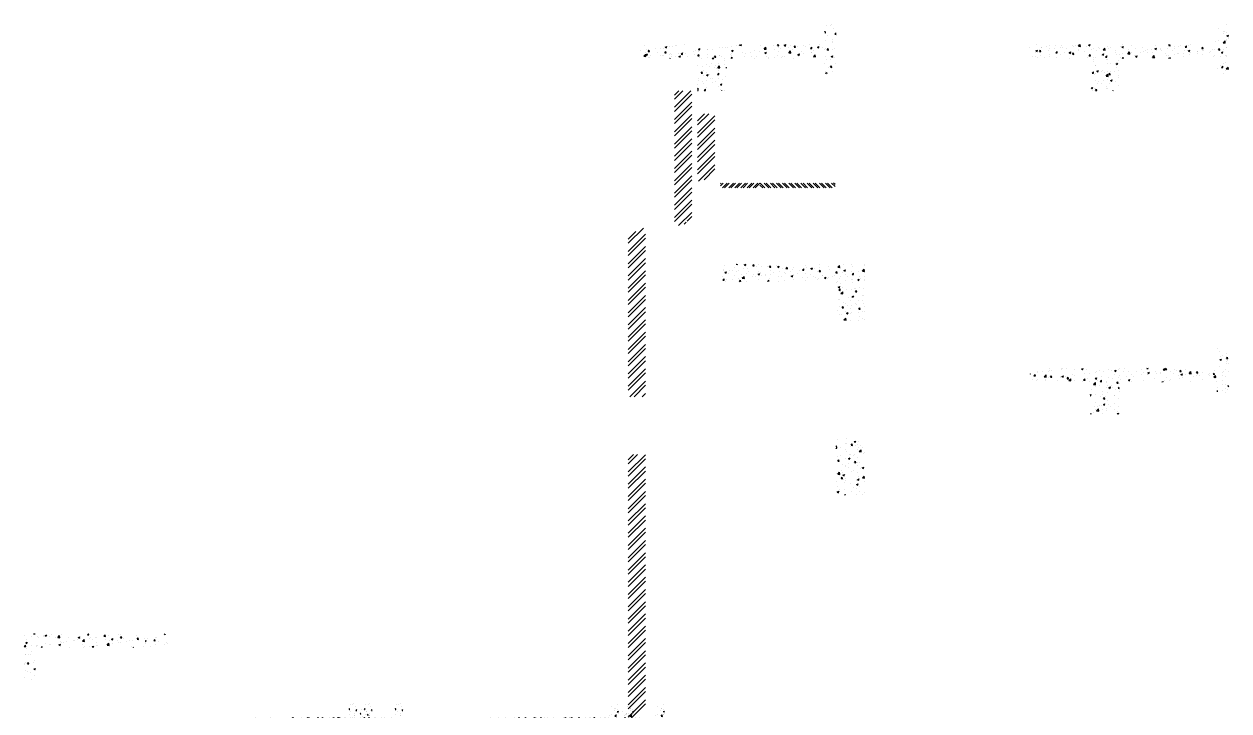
# Paper-space layout 'Layout1' of a CAD drawing. Extents: x -48985 to 14169573, y -18818 to 9731621.
# Drawn here: x 36713 to 114950, y 53593 to 98188 of the extents above; entities that cross this region are included whole.
import ezdxf

# ---------------------------------------------------------------- set-up
doc = ezdxf.new("R2010")
doc.units = 0
doc.header["$LTSCALE"] = 1000
doc.layers.get('0').update_dxf_attribs({"linetype": 'CONTINUOUS'})
doc.layers.add('DIM', color=2, linetype='CONTINUOUS')

# ---------------------------------------------------------------- blocks, each defined once
blk = doc.blocks.new('*X')
at = {"color": 0}
for p, q in [((59569, 52828), (59569, 52828)), ((59735, 52837), (59735, 52837)), ((59806, 52888), (59806, 52888)), ((59884, 52695), (59884, 52695)), ((76554, 52697), (76554, 52697)), ((76915, 52871), (76915, 52871)), ((59500, 52558), (59517, 52579)), ((59500, 52519), (59529, 52516)), ((59529, 52516), (59517, 52579)), ((59545, 52162), (59545, 52162)), ((59557, 52495), (59557, 52495)), ((59611, 52377), (59611, 52377)), ((59822, 52242), (59822, 52242)), ((59944, 52452), (60000, 52510)), ((59944, 52452), (60000, 52444)), ((76540, 52171), (76540, 52171)), ((76749, 52469), (76749, 52469)), ((76755, 52083), (76833, 52165)), ((76764, 52562), (76764, 52562)), ((76803, 52565), (76803, 52565)), ((76844, 52069), (76833, 52164)), ((76888, 52166), (76888, 52166)), ((76891, 52205), (76891, 52205)), ((76903, 52538), (76903, 52538)), ((76917, 52380), (76987, 52407)), ((76917, 52380), (76967, 52347)), ((76967, 52347), (76987, 52407)), ((76989, 52249), (76989, 52249)), ((51543, 51758), (51543, 51758)), ((51681, 51963), (51681, 51963)), ((51744, 51673), (51744, 51673)), ((51793, 51791), (51793, 51791)), ((51857, 51707), (51905, 51765)), ((51857, 51707), (51916, 51702)), ((51880, 51781), (51880, 51781)), ((51916, 51702), (51905, 51765)), ((51920, 51744), (51920, 51744)), ((52172, 51841), (52172, 51841)), ((52278, 51651), (52278, 51651)), ((52393, 51851), (52393, 51851)), ((52504, 51844), (52504, 51844)), ((52574, 51644), (52622, 51702)), ((52574, 51644), (52634, 51639)), ((52596, 51889), (52666, 51916)), ((52596, 51889), (52646, 51855)), ((52634, 51639), (52622, 51702)), ((52646, 51855), (52666, 51916)), ((52803, 51924), (52803, 51924)), ((52898, 51915), (52898, 51915)), ((53054, 51957), (53054, 51957)), ((53087, 51944), (53087, 51944)), ((53291, 51582), (53339, 51639)), ((53351, 51576), (53339, 51639)), ((53406, 51657), (53406, 51657)), ((53418, 51990), (53418, 51990)), ((53801, 51695), (53801, 51695)), ((53919, 51728), (53919, 51728)), ((54034, 51809), (54104, 51836)), ((54034, 51809), (54083, 51775)), ((54051, 51728), (54051, 51728)), ((54052, 51694), (54052, 51694)), ((54083, 51775), (54104, 51836)), ((54424, 51792), (54424, 51792)), ((54430, 51778), (54430, 51778)), ((54635, 51794), (54635, 51794)), ((54944, 51867), (54944, 51867)), ((55061, 51861), (55061, 51861)), ((55218, 51894), (55218, 51894)), ((55312, 51894), (55312, 51894)), ((55457, 51937), (55457, 51937)), ((55471, 51729), (55541, 51756)), ((55471, 51729), (55520, 51695)), ((55520, 51695), (55541, 51756)), ((55691, 51944), (55691, 51944)), ((55801, 51994), (55801, 51994)), ((55808, 51975), (55832, 52000)), ((55808, 51975), (55897, 51961)), ((55897, 51961), (55892, 52000)), ((55950, 51668), (55950, 51668)), ((56309, 51666), (56309, 51666)), ((56469, 51743), (56469, 51743)), ((56688, 51716), (56688, 51716)), ((56743, 51981), (56743, 51981)), ((56875, 51809), (56953, 51890)), ((56875, 51809), (56964, 51795)), ((56908, 51649), (56978, 51676)), ((56908, 51649), (56958, 51615)), ((56964, 51795), (56953, 51890)), ((56958, 51615), (56978, 51676)), ((56983, 51813), (56983, 51813)), ((57277, 51959), (57277, 51959)), ((57320, 51799), (57320, 51799)), ((57456, 51957), (57492, 52000)), ((57456, 51957), (57516, 51952)), ((57488, 51877), (57488, 51877)), ((57516, 51952), (57507, 52000)), ((57510, 51698), (57510, 51698)), ((57570, 51832), (57570, 51832)), ((57748, 51971), (57818, 51998)), ((57748, 51971), (57798, 51938)), ((57798, 51938), (57818, 51998)), ((57811, 51936), (57811, 51936)), ((57942, 51644), (58020, 51725)), ((57942, 51644), (58031, 51630)), ((57949, 51882), (57949, 51882)), ((58007, 51952), (58007, 51952)), ((58031, 51630), (58020, 51725)), ((58093, 51798), (58093, 51798)), ((58173, 51895), (58221, 51952)), ((58173, 51895), (58233, 51889)), ((58233, 51889), (58221, 51952)), ((58345, 51913), (58345, 51913)), ((58509, 51690), (58509, 51690)), ((58580, 51965), (58580, 51965)), ((58676, 51898), (58676, 51898)), ((58831, 51998), (58831, 51998)), ((58879, 51891), (58879, 51891)), ((58890, 51832), (58939, 51889)), ((58890, 51832), (58950, 51827)), ((58916, 51679), (58916, 51679)), ((58950, 51827), (58939, 51889)), ((58946, 51653), (58946, 51653)), ((59014, 51754), (59014, 51754)), ((59185, 51891), (59255, 51918)), ((59185, 51891), (59235, 51858)), ((59235, 51858), (59255, 51918)), ((59259, 51998), (59259, 51998)), ((59412, 51868), (59412, 51868)), ((59499, 51779), (59499, 51779)), ((59533, 51829), (59533, 51829)), ((59578, 51736), (59578, 51736)), ((59608, 51769), (59656, 51827)), ((59608, 51769), (59667, 51764)), ((59667, 51764), (59656, 51826)), ((59828, 51769), (59828, 51769)), ((59841, 52131), (59841, 52131)), ((59842, 52098), (59842, 52098)), ((59946, 51846), (59946, 51846)), ((68363, 51881), (68363, 51881)), ((68626, 51664), (68626, 51664)), ((68648, 51733), (68718, 51760)), ((68648, 51733), (68698, 51700)), ((68686, 51993), (68686, 51993)), ((68698, 51700), (68718, 51760)), ((68712, 51754), (68712, 51754)), ((68793, 51705), (68841, 51763)), ((68793, 51705), (68853, 51700)), ((68853, 51700), (68842, 51763)), ((68874, 51881), (68874, 51881)), ((68897, 51859), (68897, 51859)), ((69124, 51914), (69124, 51914)), ((69209, 51764), (69209, 51764)), ((69220, 51971), (69220, 51971)), ((69225, 51824), (69225, 51824)), ((69431, 51836), (69431, 51836)), ((69503, 51964), (69503, 51964)), ((69511, 51643), (69559, 51700)), ((69511, 51643), (69570, 51638)), ((69570, 51637), (69559, 51700)), ((69730, 51888), (69730, 51888)), ((69754, 51948), (69754, 51948)), ((69792, 51864), (69792, 51864)), ((69871, 51653), (69871, 51653)), ((69965, 51814), (69965, 51814)), ((70085, 51653), (70155, 51680)), ((70085, 51653), (70135, 51620)), ((70121, 51685), (70121, 51685)), ((70135, 51619), (70155, 51680)), ((70228, 51580), (70276, 51637)), ((70250, 51963), (70250, 51963)), ((70288, 51575), (70276, 51637)), ((70288, 51926), (70288, 51926)), ((70375, 51964), (70375, 51964)), ((70484, 51937), (70545, 52000)), ((70484, 51937), (70573, 51923)), ((70499, 51791), (70499, 51791)), ((70500, 51735), (70500, 51735)), ((70573, 51923), (70564, 52000)), ((70751, 51701), (70751, 51701)), ((70822, 51903), (70822, 51903)), ((70926, 51976), (70989, 52000)), ((70926, 51976), (70975, 51942)), ((70975, 51942), (70995, 52000)), ((71033, 51769), (71033, 51769)), ((71132, 51818), (71132, 51818)), ((71256, 51765), (71256, 51765)), ((71356, 51880), (71356, 51880)), ((71382, 51851), (71382, 51851)), ((71551, 51771), (71629, 51852)), ((71551, 51771), (71640, 51758)), ((71566, 51746), (71566, 51746)), ((71640, 51757), (71629, 51852)), ((71761, 51901), (71761, 51901)), ((71776, 51840), (71776, 51840)), ((71889, 51858), (71889, 51858)), ((72083, 51668), (72083, 51668)), ((72100, 51724), (72100, 51724)), ((72289, 51910), (72289, 51910)), ((72363, 51896), (72433, 51922)), ((72363, 51896), (72412, 51862)), ((72392, 51984), (72392, 51984)), ((72412, 51862), (72433, 51922)), ((72423, 51835), (72423, 51835)), ((72619, 51606), (72697, 51687)), ((72634, 51701), (72634, 51701)), ((72667, 51768), (72667, 51768)), ((72708, 51592), (72697, 51687)), ((72758, 51673), (72758, 51673)), ((72782, 51641), (72782, 51641)), ((72794, 51974), (72794, 51974)), ((72957, 51813), (72957, 51813)), ((73168, 51678), (73168, 51678)), ((73250, 51868), (73250, 51868)), ((73301, 51716), (73301, 51716)), ((73390, 51756), (73390, 51756)), ((73489, 51649), (73489, 51649)), ((73491, 51790), (73491, 51790)), ((73640, 51789), (73640, 51789)), ((73702, 51656), (73702, 51656)), ((73800, 51815), (73870, 51842)), ((73800, 51815), (73850, 51782)), ((73815, 51787), (73815, 51787)), ((73833, 51968), (73833, 51968)), ((73850, 51782), (73870, 51842)), ((74019, 51839), (74019, 51839)), ((74025, 51768), (74025, 51768)), ((74073, 51749), (74073, 51749)), ((74320, 51851), (74320, 51851)), ((74393, 51956), (74430, 52000)), ((74393, 51956), (74452, 51950)), ((74452, 51950), (74443, 52000)), ((74558, 51745), (74558, 51745)), ((74651, 51922), (74651, 51922)), ((74656, 51849), (74656, 51849)), ((74839, 51926), (74839, 51926)), ((74901, 51955), (74901, 51955)), ((75092, 51723), (75092, 51723)), ((75110, 51893), (75158, 51950)), ((75110, 51893), (75170, 51888)), ((75170, 51888), (75158, 51950)), ((75237, 51735), (75307, 51762)), ((75237, 51735), (75287, 51702)), ((75239, 51949), (75239, 51949)), ((75287, 51702), (75307, 51762)), ((75341, 51663), (75341, 51663)), ((75353, 51996), (75353, 51996)), ((75626, 51700), (75626, 51700)), ((75648, 51694), (75648, 51694)), ((75827, 51830), (75875, 51888)), ((75827, 51830), (75887, 51825)), ((75846, 51727), (75846, 51727)), ((75887, 51825), (75875, 51888)), ((75898, 51726), (75898, 51726)), ((76160, 51677), (76160, 51677)), ((76204, 51699), (76204, 51699)), ((76277, 51776), (76277, 51776)), ((76365, 51802), (76365, 51802)), ((76405, 52149), (76405, 52149)), ((76544, 51767), (76593, 51825)), ((76544, 51767), (76604, 51762)), ((76604, 51762), (76593, 51825)), ((76674, 51655), (76744, 51682)), ((76674, 51655), (76724, 51622)), ((76694, 51655), (76694, 51655)), ((76724, 51622), (76744, 51682)), ((76755, 52083), (76844, 52070)), ((76787, 51799), (76787, 51799)), ((76879, 51873), (76879, 51873)), ((76909, 51859), (76909, 51859)), ((51672, 51497), (51749, 51578)), ((51672, 51497), (51761, 51483)), ((51761, 51483), (51749, 51578)), ((51756, 51566), (51826, 51593)), ((51756, 51566), (51806, 51533)), ((51806, 51533), (51826, 51593)), ((51868, 51448), (51868, 51448)), ((51909, 51446), (51909, 51446)), ((51955, 51539), (51955, 51539)), ((52381, 51518), (52381, 51518)), ((52489, 51516), (52489, 51516)), ((52540, 51530), (52540, 51530)), ((52791, 51562), (52791, 51562)), ((52804, 51400), (52817, 51413)), ((52812, 51628), (52812, 51628)), ((52818, 51400), (52817, 51413)), ((52886, 51582), (52886, 51582)), ((52886, 51494), (52886, 51494)), ((53023, 51494), (53023, 51494)), ((53169, 51612), (53169, 51612)), ((53193, 51486), (53263, 51513)), ((53193, 51486), (53243, 51453)), ((53243, 51453), (53263, 51513)), ((53291, 51582), (53351, 51576)), ((53346, 51605), (53346, 51605)), ((53469, 51594), (53469, 51594)), ((53557, 51471), (53557, 51471)), ((53880, 51583), (53880, 51583)), ((54008, 51519), (54057, 51576)), ((54008, 51519), (54068, 51514)), ((54068, 51514), (54057, 51576)), ((54090, 51449), (54090, 51449)), ((54167, 51384), (54167, 51384)), ((54400, 51126), (54400, 51126)), ((54412, 51459), (54412, 51459)), ((54413, 51560), (54413, 51560)), ((54594, 51197), (54594, 51197)), ((54624, 51426), (54624, 51426)), ((54630, 51406), (54700, 51433)), ((54630, 51406), (54680, 51373)), ((54680, 51373), (54701, 51433)), ((54726, 51456), (54774, 51514)), ((54726, 51456), (54785, 51451)), ((54785, 51451), (54774, 51514)), ((54798, 51467), (54798, 51467)), ((54919, 51201), (54919, 51201)), ((54931, 51534), (54931, 51534)), ((54947, 51538), (54947, 51538)), ((55049, 51500), (55049, 51500)), ((55158, 51403), (55158, 51403)), ((55164, 51155), (55164, 51155)), ((55177, 51298), (55177, 51298)), ((55427, 51550), (55427, 51550)), ((55445, 51604), (55445, 51604)), ((55448, 51400), (55491, 51451)), ((55481, 51515), (55481, 51515)), ((55500, 51400), (55491, 51451)), ((56015, 51493), (56015, 51493)), ((56059, 51633), (56059, 51633)), ((56343, 51498), (56343, 51498)), ((56457, 51410), (56457, 51410)), ((56549, 51470), (56549, 51470)), ((56927, 51598), (56927, 51598)), ((56971, 51481), (56971, 51481)), ((57057, 51405), (57057, 51405)), ((57082, 51448), (57082, 51448)), ((57307, 51438), (57307, 51438)), ((57476, 51545), (57476, 51545)), ((57616, 51425), (57616, 51425)), ((57686, 51487), (57686, 51487)), ((57749, 51478), (57749, 51478)), ((57995, 51620), (57995, 51620)), ((58150, 51402), (58150, 51402)), ((58317, 51571), (58317, 51571)), ((58333, 51579), (58333, 51579)), ((58345, 51569), (58415, 51596)), ((58345, 51569), (58395, 51535)), ((58395, 51535), (58415, 51595)), ((58568, 51603), (58568, 51603)), ((59001, 51421), (59001, 51421)), ((59010, 51478), (59088, 51559)), ((59010, 51478), (59099, 51464)), ((59099, 51464), (59088, 51559)), ((59509, 51163), (59509, 51163)), ((59521, 51496), (59521, 51496)), ((59565, 51375), (59565, 51375)), ((59752, 51335), (59752, 51335)), ((59782, 51489), (59852, 51515)), ((59782, 51489), (59832, 51455)), ((59832, 51455), (59852, 51515)), ((59881, 51429), (59881, 51429)), ((59944, 51425), (59944, 51425)), ((59962, 51200), (59962, 51200)), ((68487, 51485), (68487, 51485)), ((68611, 51487), (68611, 51487)), ((68700, 51421), (68700, 51421)), ((68861, 51520), (68861, 51520)), ((69021, 51462), (69021, 51462)), ((69213, 51491), (69213, 51491)), ((69240, 51569), (69240, 51569)), ((69555, 51440), (69555, 51440)), ((69718, 51555), (69718, 51555)), ((70089, 51417), (70089, 51417)), ((70228, 51580), (70288, 51575)), ((70238, 51630), (70238, 51630)), ((70869, 51424), (70869, 51424)), ((70917, 51468), (70917, 51468)), ((70945, 51517), (70993, 51575)), ((70945, 51517), (71005, 51512)), ((71005, 51512), (70993, 51575)), ((71119, 51457), (71119, 51457)), ((71157, 51372), (71157, 51372)), ((71157, 51248), (71157, 51248)), ((71244, 51432), (71244, 51432)), ((71498, 51507), (71498, 51507)), ((71500, 51568), (71500, 51568)), ((71522, 51573), (71592, 51600)), ((71522, 51573), (71572, 51539)), ((71572, 51539), (71592, 51600)), ((71662, 51454), (71711, 51512)), ((71662, 51454), (71722, 51449)), ((71690, 51350), (71690, 51350)), ((71722, 51449), (71711, 51512)), ((71740, 51348), (71740, 51348)), ((71751, 51174), (71751, 51174)), ((71763, 51507), (71763, 51507)), ((71866, 51196), (71866, 51196)), ((72117, 51229), (72117, 51229)), ((72119, 51170), (72189, 51197)), ((72119, 51170), (72169, 51137)), ((72129, 51590), (72129, 51590)), ((72169, 51137), (72189, 51197)), ((72224, 51327), (72224, 51327)), ((72277, 51577), (72277, 51577)), ((72323, 51448), (72323, 51448)), ((72380, 51623), (72380, 51623)), ((72387, 51400), (72428, 51449)), ((72437, 51400), (72428, 51449)), ((72619, 51606), (72708, 51592)), ((72906, 51549), (72906, 51549)), ((72960, 51493), (73030, 51520)), ((72960, 51493), (73009, 51459)), ((73009, 51459), (73030, 51520)), ((73686, 51440), (73764, 51521)), ((73686, 51440), (73775, 51426)), ((73756, 51444), (73756, 51444)), ((73775, 51426), (73764, 51521)), ((73803, 51454), (73803, 51454)), ((74235, 51633), (74235, 51633)), ((74308, 51518), (74308, 51518)), ((74388, 51528), (74388, 51528)), ((74397, 51413), (74467, 51440)), ((74397, 51413), (74416, 51400)), ((74453, 51400), (74467, 51440)), ((74638, 51561), (74638, 51561)), ((74769, 51611), (74769, 51611)), ((74827, 51593), (74827, 51593)), ((75017, 51610), (75017, 51610)), ((75038, 51499), (75038, 51499)), ((75303, 51588), (75303, 51588)), ((75621, 51599), (75621, 51599)), ((75837, 51566), (75837, 51566)), ((76353, 51469), (76353, 51469)), ((76371, 51543), (76371, 51543)), ((76646, 51465), (76646, 51465)), ((76746, 51203), (76746, 51203)), ((76854, 51207), (76854, 51207)), ((76866, 51540), (76866, 51540)), ((76896, 51498), (76896, 51498)), ((76905, 51521), (76905, 51521)), ((54011, 51097), (54011, 51097)), ((54147, 50767), (54195, 50824)), ((54147, 50767), (54207, 50761)), ((54207, 50761), (54195, 50824)), ((54214, 51052), (54214, 51052)), ((54250, 50878), (54250, 50878)), ((54272, 50678), (54272, 50678)), ((54387, 50681), (54457, 50708)), ((54387, 50681), (54437, 50648)), ((54388, 50793), (54388, 50793)), ((54437, 50648), (54457, 50708)), ((54523, 50711), (54523, 50711)), ((54535, 51073), (54535, 51073)), ((54748, 51029), (54748, 51029)), ((54786, 51106), (54786, 51106)), ((54833, 50978), (54833, 50978)), ((54864, 50704), (54913, 50761)), ((54864, 50704), (54924, 50699)), ((54873, 51001), (54951, 51082)), ((54873, 51001), (54962, 50987)), ((54901, 50761), (54901, 50761)), ((54907, 50868), (54907, 50868)), ((54924, 50699), (54913, 50761)), ((54962, 50987), (54951, 51082)), ((55215, 50628), (55215, 50628)), ((55227, 51004), (55250, 51012)), ((55227, 51004), (55250, 50988)), ((59539, 50763), (59609, 50790)), ((59539, 50763), (59559, 50750)), ((59553, 50826), (59553, 50826)), ((59595, 50750), (59609, 50790)), ((59681, 51030), (59681, 51030)), ((59746, 51017), (59795, 51074)), ((59746, 51017), (59806, 51012)), ((59806, 51012), (59795, 51074)), ((59840, 50832), (59840, 50832)), ((71084, 50765), (71132, 50823)), ((71084, 50765), (71144, 50760)), ((71144, 50760), (71132, 50822)), ((71173, 50727), (71173, 50727)), ((71220, 50766), (71220, 50766)), ((71232, 51099), (71232, 51099)), ((71235, 51112), (71235, 51112)), ((71279, 50848), (71349, 50875)), ((71279, 50848), (71329, 50814)), ((71329, 50814), (71349, 50875)), ((71496, 50839), (71496, 50839)), ((71539, 50898), (71539, 50898)), ((71603, 50801), (71603, 50801)), ((71684, 50632), (71762, 50713)), ((71684, 50632), (71773, 50618)), ((71706, 50704), (71706, 50704)), ((71739, 50841), (71739, 50841)), ((71773, 50618), (71762, 50713)), ((71801, 50702), (71849, 50760)), ((71801, 50702), (71861, 50697)), ((71861, 50697), (71849, 50760)), ((71854, 50834), (71854, 50834)), ((72029, 50816), (72029, 50816)), ((72122, 50998), (72122, 50998)), ((72232, 50884), (72232, 50884)), ((72240, 50682), (72240, 50682)), ((76500, 50957), (76501, 50957)), ((76500, 50955), (76501, 50957)), ((76633, 51104), (76633, 51104)), ((76683, 51015), (76731, 51073)), ((76683, 51015), (76743, 51010)), ((76743, 51010), (76731, 51073)), ((76749, 50759), (76749, 50759)), ((76842, 50874), (76842, 50874)), ((76888, 50944), (76966, 51025)), ((76888, 50944), (76977, 50930)), ((76977, 50930), (76966, 51025)), ((76986, 50983), (76986, 50983)), ((54000, 50091), (54017, 50108)), ((54009, 50284), (54009, 50284)), ((54028, 50013), (54017, 50108)), ((54020, 50541), (54020, 50541)), ((54049, 50428), (54049, 50428)), ((54230, 50407), (54230, 50407)), ((54260, 50317), (54260, 50317)), ((54286, 50015), (54334, 50072)), ((54346, 50009), (54334, 50072)), ((54363, 50127), (54363, 50127)), ((54376, 50460), (54376, 50460)), ((54553, 50518), (54553, 50518)), ((54632, 50528), (54632, 50528)), ((54638, 50367), (54638, 50367)), ((54764, 50384), (54764, 50384)), ((54883, 50202), (54883, 50202)), ((54895, 50535), (54895, 50535)), ((54984, 50279), (55054, 50305)), ((54984, 50279), (55034, 50245)), ((55034, 50245), (55054, 50305)), ((55087, 50496), (55087, 50496)), ((71036, 50123), (71106, 50150)), ((71036, 50123), (71086, 50089)), ((71086, 50089), (71106, 50150)), ((71195, 50100), (71195, 50100)), ((71208, 50433), (71208, 50433)), ((71297, 50330), (71297, 50330)), ((71340, 50407), (71340, 50407)), ((71497, 50302), (71497, 50302)), ((71590, 50440), (71590, 50440)), ((71706, 50095), (71706, 50095)), ((71715, 50175), (71715, 50175)), ((71727, 50508), (71727, 50508)), ((71737, 50082), (71737, 50082)), ((71831, 50308), (71831, 50308)), ((71876, 50445), (71946, 50472)), ((71876, 50445), (71926, 50412)), ((71926, 50412), (71946, 50472)), ((71969, 50490), (71969, 50490)), ((72081, 50402), (72081, 50402)), ((72228, 50246), (72228, 50246)), ((72240, 50579), (72240, 50579)), ((53000, 49288), (53712, 50000)), ((53000, 49818), (53182, 50000)), ((53000, 49641), (53359, 50000)), ((53000, 49111), (53750, 49861)), ((54000, 50017), (54028, 50013)), ((54286, 50015), (54346, 50009)), ((54355, 50010), (54355, 50010)), ((55007, 50055), (55007, 50055)), ((55044, 50000), (55051, 50009)), ((55053, 50000), (55051, 50009)), ((55174, 50031), (55174, 50031)), ((71077, 50012), (71077, 50012)), ((71223, 50013), (71271, 50070)), ((71223, 50013), (71282, 50008)), ((71282, 50008), (71271, 50070)), ((71327, 50045), (71327, 50045)), ((71982, 50000), (71988, 50008)), ((71989, 50000), (71988, 50008)), ((53000, 48757), (53750, 49507)), ((53000, 48581), (53750, 49331)), ((53000, 48227), (53750, 48977)), ((53000, 48050), (53750, 48800)), ((54000, 48697), (54303, 49000)), ((54000, 48520), (54480, 49000)), ((54000, 48166), (54750, 48916)), ((54000, 47990), (54750, 48740)), ((53000, 47697), (53750, 48447)), ((53000, 47520), (53750, 48270)), ((54000, 47636), (54750, 48386)), ((54000, 47459), (54750, 48209)), ((53000, 47166), (53750, 47916)), ((53000, 46990), (53750, 47740)), ((54000, 47106), (54750, 47856)), ((54000, 46929), (54750, 47679)), ((53000, 46636), (53750, 47386)), ((53000, 46459), (53750, 47209)), ((54000, 46575), (54750, 47325)), ((54000, 46399), (54750, 47149)), ((53000, 46106), (53750, 46856)), ((53000, 45929), (53750, 46679)), ((54039, 46084), (54750, 46795)), ((54280, 46148), (54750, 46618)), ((53000, 45575), (53750, 46325)), ((53000, 45399), (53750, 46149)), ((54989, 45974), (55016, 46000)), ((54989, 45885), (55104, 46000)), ((55081, 45800), (55281, 46000)), ((55169, 45800), (55369, 46000)), ((55346, 45800), (55546, 46000)), ((55434, 45800), (55634, 46000)), ((55611, 45800), (55811, 46000)), ((55699, 45800), (55899, 46000)), ((55876, 45800), (56076, 46000)), ((55965, 45800), (56165, 46000)), ((56141, 45800), (56341, 46000)), ((56230, 45800), (56430, 46000)), ((56407, 45800), (56607, 46000)), ((56495, 45800), (56695, 46000)), ((56819, 45800), (56700, 45919)), ((56907, 45800), (56707, 46000)), ((57084, 45800), (56884, 46000)), ((57172, 45800), (56972, 46000)), ((57349, 45800), (57149, 46000)), ((57438, 45800), (57238, 46000)), ((57614, 45800), (57414, 46000)), ((57703, 45800), (57503, 46000)), ((57880, 45800), (57680, 46000)), ((57968, 45800), (57768, 46000)), ((58145, 45800), (57945, 46000)), ((58233, 45800), (58033, 46000)), ((58410, 45800), (58210, 46000)), ((58498, 45800), (58298, 46000)), ((58675, 45800), (58475, 46000)), ((58763, 45800), (58563, 46000)), ((58940, 45800), (58740, 46000)), ((59029, 45800), (58829, 46000)), ((59205, 45800), (59005, 46000)), ((59294, 45800), (59094, 46000)), ((59471, 45800), (59271, 46000)), ((59559, 45800), (59359, 46000)), ((59736, 45800), (59536, 46000)), ((59824, 45800), (59624, 46000)), ((59950, 45851), (59801, 46000)), ((59950, 45939), (59889, 46000)), ((53000, 45045), (53750, 45795)), ((53000, 44868), (53750, 45618)), ((53000, 44515), (53750, 45265)), ((53000, 44338), (53750, 45088)), ((53179, 44164), (53750, 44734)), ((53552, 44360), (53750, 44558)), ((51000, 43399), (51660, 44059)), ((51000, 43575), (51329, 43904)), ((53421, 44228), (53506, 44313)), ((51000, 43045), (51750, 43795)), ((51000, 42868), (51750, 43618)), ((51000, 42515), (51750, 43265)), ((51000, 42338), (51750, 43088)), ((51000, 41984), (51750, 42734)), ((51000, 41808), (51750, 42558)), ((55104, 42283), (55104, 42283)), ((55156, 42434), (55156, 42434)), ((55609, 42347), (55609, 42347)), ((55673, 42493), (55680, 42500)), ((55673, 42493), (55733, 42487)), ((55733, 42487), (55731, 42500)), ((55979, 42314), (55979, 42314)), ((56022, 42464), (56092, 42491)), ((56022, 42464), (56072, 42431)), ((56072, 42431), (56092, 42491)), ((56129, 42422), (56129, 42422)), ((56151, 42291), (56151, 42291)), ((56391, 42430), (56439, 42487)), ((56391, 42430), (56450, 42425)), ((56450, 42425), (56439, 42487)), ((56562, 42414), (56562, 42414)), ((56642, 42492), (56642, 42492)), ((56783, 42374), (56783, 42374)), ((57033, 42407), (57033, 42407)), ((57108, 42367), (57156, 42425)), ((57108, 42367), (57168, 42362)), ((57168, 42362), (57156, 42425)), ((57412, 42457), (57412, 42457)), ((57459, 42384), (57529, 42411)), ((57459, 42384), (57509, 42351)), ((57509, 42351), (57529, 42411)), ((57655, 42299), (57655, 42299)), ((57825, 42304), (57873, 42362)), ((57825, 42304), (57885, 42299)), ((57885, 42299), (57873, 42362)), ((58111, 42264), (58111, 42264)), ((58168, 42369), (58168, 42369)), ((58542, 42242), (58591, 42299)), ((58602, 42236), (58591, 42299)), ((58673, 42433), (58673, 42433)), ((58694, 42365), (58694, 42365)), ((58896, 42304), (58966, 42331)), ((58896, 42304), (58946, 42271)), ((58946, 42270), (58966, 42331)), ((59041, 42312), (59041, 42312)), ((59277, 42465), (59277, 42465)), ((59291, 42345), (59291, 42345)), ((59670, 42394), (59670, 42394)), ((60070, 42361), (60148, 42442)), ((60070, 42361), (60159, 42347)), ((60159, 42347), (60148, 42442)), ((60199, 42309), (60199, 42309)), ((60302, 42478), (60302, 42478)), ((60333, 42224), (60403, 42251)), ((60383, 42190), (60404, 42251)), ((60674, 42492), (60674, 42492)), ((60718, 42384), (60718, 42384)), ((61138, 42196), (61215, 42277)), ((61208, 42469), (61208, 42469)), ((61227, 42182), (61215, 42277)), ((61232, 42455), (61232, 42455)), ((51000, 41454), (51750, 42204)), ((51000, 41277), (51750, 42027)), ((55092, 41950), (55092, 41950)), ((55095, 41803), (55143, 41861)), ((55095, 41803), (55155, 41798)), ((55141, 42206), (55141, 42206)), ((55155, 41798), (55143, 41861)), ((55182, 42142), (55252, 42169)), ((55182, 42142), (55232, 42108)), ((55195, 41764), (55195, 41764)), ((55232, 42108), (55252, 42169)), ((55259, 41814), (55259, 41814)), ((55352, 42072), (55352, 42072)), ((55396, 42214), (55396, 42214)), ((55510, 41847), (55510, 41847)), ((55522, 42208), (55522, 42208)), ((55597, 42014), (55597, 42014)), ((55675, 42184), (55675, 42184)), ((55773, 42241), (55773, 42241)), ((55778, 41864), (55778, 41864)), ((55807, 41750), (55849, 41766)), ((55820, 41750), (55860, 41798)), ((55843, 41750), (55849, 41766)), ((55869, 41750), (55860, 41798)), ((55885, 42049), (55885, 42049)), ((55888, 41897), (55888, 41897)), ((55934, 41884), (56012, 41965)), ((55934, 41884), (56023, 41870)), ((56023, 41870), (56012, 41965)), ((56105, 41756), (56105, 41756)), ((56117, 42089), (56117, 42089)), ((56208, 42161), (56208, 42161)), ((56361, 41964), (56361, 41964)), ((56419, 42027), (56419, 42027)), ((56520, 41980), (56520, 41980)), ((56618, 41827), (56618, 41827)), ((56619, 42062), (56689, 42088)), ((56619, 42062), (56669, 42028)), ((56630, 42160), (56630, 42160)), ((56669, 42028), (56689, 42088)), ((56742, 42138), (56742, 42138)), ((56770, 42013), (56770, 42013)), ((56944, 42064), (56944, 42064)), ((56953, 42004), (56953, 42004)), ((57032, 41750), (57079, 41799)), ((57085, 41750), (57079, 41799)), ((57123, 41891), (57123, 41891)), ((57135, 42224), (57135, 42224)), ((57149, 42062), (57149, 42062)), ((57276, 42116), (57276, 42116)), ((57487, 41982), (57487, 41982)), ((57517, 41751), (57517, 41751)), ((57527, 42164), (57527, 42164)), ((57642, 41966), (57642, 41966)), ((57768, 41784), (57768, 41784)), ((57781, 42146), (57781, 42146)), ((57810, 42093), (57810, 42093)), ((58021, 41959), (58021, 41959)), ((58031, 42179), (58031, 42179)), ((58056, 41982), (58126, 42008)), ((58056, 41982), (58106, 41948)), ((58106, 41948), (58126, 42008)), ((58147, 41834), (58147, 41834)), ((58156, 42036), (58156, 42036)), ((58344, 42071), (58344, 42071)), ((58410, 42228), (58410, 42228)), ((58542, 42242), (58602, 42236)), ((58555, 41936), (58555, 41936)), ((58649, 41767), (58649, 41767)), ((58653, 41768), (58653, 41768)), ((58661, 42100), (58661, 42100)), ((58778, 41917), (58778, 41917)), ((58877, 42048), (58877, 42048)), ((59028, 41950), (59028, 41950)), ((59088, 41914), (59088, 41914)), ((59168, 41842), (59168, 41842)), ((59180, 42175), (59180, 42175)), ((59236, 41868), (59236, 41868)), ((59260, 42179), (59308, 42236)), ((59260, 42179), (59319, 42174)), ((59319, 42174), (59308, 42236)), ((59407, 42000), (59407, 42000)), ((59411, 42026), (59411, 42026)), ((59493, 41901), (59563, 41928)), ((59493, 41901), (59543, 41868)), ((59543, 41868), (59563, 41928)), ((59622, 41891), (59622, 41891)), ((59682, 41913), (59682, 41913)), ((59694, 42245), (59694, 42245)), ((59819, 41968), (59819, 41968)), ((59945, 42003), (59945, 42003)), ((59977, 42116), (60025, 42174)), ((59977, 42116), (60037, 42111)), ((60037, 42111), (60025, 42173)), ((60039, 42083), (60039, 42083)), ((60059, 41749), (60059, 41749)), ((60156, 41869), (60156, 41869)), ((60187, 41977), (60187, 41977)), ((60289, 42116), (60289, 42116)), ((60333, 42224), (60383, 42190)), ((60402, 42068), (60402, 42068)), ((60405, 41772), (60405, 41772)), ((60479, 41981), (60479, 41981)), ((60642, 41849), (60642, 41849)), ((60668, 42166), (60668, 42166)), ((60690, 41846), (60690, 41846)), ((60694, 42053), (60742, 42111)), ((60694, 42053), (60754, 42048)), ((60706, 42052), (60706, 42052)), ((60754, 42048), (60742, 42111)), ((60930, 41821), (61000, 41848)), ((60930, 41821), (60980, 41788)), ((60980, 41788), (61000, 41848)), ((60985, 42168), (60985, 42168)), ((61013, 41958), (61013, 41958)), ((61036, 41855), (61036, 41855)), ((61138, 42196), (61226, 42182)), ((61207, 41789), (61207, 41789)), ((61220, 42122), (61220, 42122)), ((61224, 41824), (61224, 41824)), ((61225, 41949), (61225, 41949)), ((51000, 40924), (51750, 41674)), ((51000, 40747), (51750, 41497)), ((60026, 41722), (60026, 41722)), ((60090, 41499), (60160, 41526)), ((60090, 41499), (60140, 41465)), ((60116, 41364), (60164, 41421)), ((60116, 41364), (60175, 41359)), ((60140, 41465), (60160, 41526)), ((60142, 41377), (60142, 41377)), ((60162, 41311), (60162, 41311)), ((60175, 41359), (60164, 41421)), ((60175, 41644), (60175, 41644)), ((60203, 41222), (60281, 41303)), ((60203, 41222), (60292, 41208)), ((60280, 41472), (60280, 41472)), ((60292, 41208), (60281, 41303)), ((60440, 41399), (60440, 41399)), ((60682, 41386), (60682, 41386)), ((60694, 41719), (60694, 41719)), ((60773, 41460), (60773, 41460)), ((60814, 41450), (60814, 41450)), ((60833, 41301), (60881, 41359)), ((60833, 41301), (60893, 41296)), ((60893, 41296), (60881, 41359)), ((61024, 41499), (61024, 41499)), ((61024, 41493), (61024, 41493)), ((61195, 41456), (61195, 41456)), ((51000, 40393), (51750, 41143)), ((51000, 40217), (51750, 40967)), ((60085, 40961), (60085, 40961)), ((60150, 40978), (60150, 40978)), ((60296, 40827), (60296, 40827)), ((60399, 40802), (60399, 40802)), ((60497, 40704), (60497, 40704)), ((60510, 41066), (60510, 41066)), ((60619, 40939), (60619, 40939)), ((60658, 40720), (60658, 40720)), ((60670, 41053), (60670, 41053)), ((60687, 41096), (60757, 41123)), ((60687, 41096), (60737, 41063)), ((60737, 41063), (60757, 41123)), ((60760, 41099), (60760, 41099)), ((60830, 40804), (60830, 40804)), ((60876, 40754), (60876, 40754)), ((60982, 40902), (60982, 40902)), ((61139, 41149), (61139, 41149)), ((61153, 40916), (61153, 40916)), ((61171, 40790), (61171, 40790)), ((61183, 41123), (61183, 41123)), ((51000, 39863), (51750, 40613)), ((51000, 39686), (51750, 40436)), ((60056, 40482), (60056, 40482)), ((60126, 40312), (60126, 40312)), ((60138, 40645), (60138, 40645)), ((60234, 40310), (60234, 40310)), ((60247, 40671), (60247, 40671)), ((60254, 40612), (60303, 40669)), ((60254, 40612), (60314, 40606)), ((60314, 40606), (60303, 40669)), ((60335, 40082), (60413, 40163)), ((60424, 40068), (60413, 40163)), ((60420, 40430), (60420, 40430)), ((60444, 40371), (60514, 40398)), ((60444, 40371), (60493, 40337)), ((60494, 40337), (60514, 40398)), ((60613, 40360), (60613, 40360)), ((60639, 40582), (60639, 40582)), ((60645, 40387), (60645, 40387)), ((60954, 40408), (60954, 40408)), ((60972, 40549), (61020, 40606)), ((60972, 40549), (61031, 40544)), ((61031, 40544), (61020, 40606)), ((61021, 40232), (61021, 40232)), ((61159, 40458), (61159, 40458)), ((61222, 40682), (61222, 40682)), ((61245, 40443), (61245, 40443)), ((51000, 39333), (51750, 40083)), ((51000, 39156), (51750, 39906)), ((60335, 40082), (60424, 40068)), ((60437, 40132), (60437, 40132)), ((60633, 40054), (60633, 40054)), ((60982, 40049), (60982, 40049)), ((61147, 40125), (61147, 40125)), ((61232, 40082), (61232, 40082)), ((51000, 38802), (51750, 39552)), ((51000, 38626), (51750, 39376)), ((51000, 38272), (51750, 39022)), ((51000, 38095), (51750, 38845)), ((76513, 38855), (76513, 38855)), ((76575, 38712), (76575, 38712)), ((76897, 38621), (76897, 38621)), ((51000, 37742), (51750, 38492)), ((51000, 37565), (51750, 38315)), ((76606, 38362), (76676, 38389)), ((76606, 38362), (76656, 38329)), ((76629, 38511), (76629, 38511)), ((76656, 38329), (76676, 38389)), ((76717, 38540), (76717, 38540)), ((76885, 38288), (76885, 38288)), ((76890, 38416), (76938, 38474)), ((76890, 38416), (76950, 38411)), ((76914, 38178), (76914, 38178)), ((76950, 38411), (76938, 38474)), ((76956, 38320), (76956, 38320)), ((76997, 38200), (76997, 38200)), ((51000, 37211), (51750, 37961)), ((51000, 37035), (51750, 37785)), ((68399, 37739), (68407, 37742)), ((68404, 37733), (68407, 37742)), ((68561, 37665), (68609, 37722)), ((68561, 37665), (68620, 37660)), ((68593, 37735), (68593, 37735)), ((68620, 37660), (68609, 37722)), ((68699, 37827), (68699, 37827)), ((68715, 37843), (68715, 37843)), ((68949, 37860), (68949, 37860)), ((69006, 37618), (69084, 37699)), ((69006, 37618), (69095, 37604)), ((69095, 37604), (69084, 37699)), ((69176, 37835), (69176, 37835)), ((69208, 37574), (69208, 37574)), ((69220, 37907), (69220, 37907)), ((69242, 37986), (69242, 37986)), ((69278, 37602), (69326, 37660)), ((69278, 37602), (69338, 37597)), ((69338, 37597), (69326, 37660)), ((69328, 37909), (69328, 37909)), ((69696, 37598), (69696, 37598)), ((69727, 37649), (69727, 37649)), ((69739, 37982), (69739, 37982)), ((69760, 37935), (69760, 37935)), ((69774, 37635), (69844, 37662)), ((69774, 37635), (69823, 37601)), ((69775, 37963), (69775, 37963)), ((69823, 37601), (69844, 37662)), ((69947, 37631), (69947, 37631)), ((69959, 37993), (69959, 37993)), ((69995, 37539), (70043, 37597)), ((70055, 37534), (70043, 37597)), ((70240, 37719), (70240, 37719)), ((70309, 37941), (70309, 37941)), ((70325, 37681), (70325, 37681)), ((70614, 37958), (70684, 37984)), ((70614, 37958), (70664, 37924)), ((70664, 37924), (70684, 37984)), ((70746, 37783), (70746, 37783)), ((70843, 37918), (70843, 37918)), ((70957, 37764), (70957, 37764)), ((71207, 37797), (71207, 37797)), ((71211, 37555), (71281, 37582)), ((71211, 37555), (71261, 37521)), ((71261, 37521), (71281, 37582)), ((71265, 37858), (71265, 37858)), ((71377, 37896), (71377, 37896)), ((71468, 37639), (71468, 37639)), ((71586, 37847), (71586, 37847)), ((71766, 37596), (71766, 37596)), ((71778, 37929), (71778, 37929)), ((71911, 37873), (71911, 37873)), ((72051, 37877), (72121, 37904)), ((72051, 37877), (72101, 37844)), ((72051, 37739), (72051, 37739)), ((72101, 37844), (72121, 37904)), ((72205, 37569), (72205, 37569)), ((72218, 37930), (72218, 37930)), ((72271, 37660), (72271, 37660)), ((72283, 37993), (72283, 37993)), ((72445, 37850), (72445, 37850)), ((72468, 37963), (72468, 37963)), ((72584, 37619), (72584, 37619)), ((72634, 37839), (72634, 37839)), ((72791, 37735), (72791, 37735)), ((72874, 37619), (72874, 37619)), ((72978, 37828), (72978, 37828)), ((73215, 37702), (73215, 37702)), ((73217, 37939), (73217, 37939)), ((73304, 37805), (73304, 37805)), ((73443, 37978), (73461, 38000)), ((73443, 37978), (73502, 37973)), ((73457, 37719), (73457, 37719)), ((73466, 37735), (73466, 37735)), ((73488, 37797), (73558, 37824)), ((73488, 37797), (73538, 37764)), ((73502, 37972), (73497, 38000)), ((73512, 37805), (73512, 37805)), ((73538, 37764), (73558, 37824)), ((73809, 37869), (73809, 37869)), ((73844, 37784), (73844, 37784)), ((74040, 37820), (74040, 37820)), ((74046, 37783), (74046, 37783)), ((74160, 37915), (74208, 37972)), ((74160, 37915), (74220, 37910)), ((74220, 37910), (74208, 37972)), ((74210, 37930), (74277, 38000)), ((74210, 37930), (74299, 37916)), ((74299, 37916), (74289, 38000)), ((74316, 37611), (74316, 37611)), ((74329, 37944), (74329, 37944)), ((74476, 37868), (74476, 37868)), ((74580, 37760), (74580, 37760)), ((74623, 37920), (74623, 37920)), ((74726, 37901), (74726, 37901)), ((74830, 37682), (74830, 37682)), ((74842, 37556), (74842, 37556)), ((74877, 37852), (74925, 37910)), ((74877, 37852), (74937, 37847)), ((74937, 37847), (74925, 37910)), ((74925, 37717), (74995, 37744)), ((74925, 37717), (74975, 37684)), ((74975, 37684), (74995, 37744)), ((75005, 37570), (75005, 37570)), ((75105, 37950), (75105, 37950)), ((75114, 37738), (75114, 37738)), ((75277, 37765), (75355, 37846)), ((75277, 37765), (75366, 37751)), ((75335, 37746), (75335, 37746)), ((75366, 37751), (75355, 37846)), ((75473, 37639), (75473, 37639)), ((75589, 37670), (75589, 37670)), ((75594, 37790), (75643, 37847)), ((75594, 37790), (75654, 37784)), ((75654, 37784), (75643, 37847)), ((75647, 37715), (75647, 37715)), ((75724, 37672), (75724, 37672)), ((75854, 37821), (75854, 37821)), ((76102, 37722), (76102, 37722)), ((76172, 37770), (76172, 37770)), ((76181, 37693), (76181, 37693)), ((76312, 37727), (76360, 37784)), ((76312, 37727), (76371, 37722)), ((76344, 37599), (76422, 37680)), ((76344, 37599), (76433, 37585)), ((76356, 37558), (76356, 37558)), ((76371, 37721), (76360, 37784)), ((76362, 37637), (76432, 37664)), ((76362, 37637), (76412, 37604)), ((76368, 37891), (76368, 37891)), ((76412, 37604), (76432, 37664)), ((76433, 37585), (76422, 37680)), ((76591, 38067), (76591, 38067)), ((76715, 37670), (76715, 37670)), ((76734, 37805), (76734, 37805)), ((76755, 37870), (76755, 37870)), ((76861, 37622), (76861, 37622)), ((76873, 37955), (76873, 37955)), ((76984, 37838), (76984, 37838)), ((51069, 36750), (51750, 37431)), ((51246, 36750), (51750, 37254)), ((68513, 37497), (68513, 37497)), ((68686, 37465), (68686, 37465)), ((68703, 37510), (68703, 37510)), ((69047, 37475), (69047, 37475)), ((69065, 37515), (69065, 37515)), ((69581, 37452), (69581, 37452)), ((69995, 37539), (70055, 37534)), ((70073, 37453), (70151, 37534)), ((70073, 37453), (70162, 37439)), ((70114, 37430), (70114, 37430)), ((70162, 37439), (70151, 37534)), ((70302, 37439), (70302, 37439)), ((70648, 37407), (70648, 37407)), ((70712, 37477), (70761, 37534)), ((70712, 37477), (70772, 37471)), ((70733, 37450), (70733, 37450)), ((70772, 37471), (70761, 37534)), ((70885, 37539), (70885, 37539)), ((70944, 37403), (70944, 37403)), ((71060, 37058), (71060, 37058)), ((71124, 37319), (71124, 37319)), ((71140, 37287), (71218, 37368)), ((71140, 37287), (71229, 37273)), ((71182, 37385), (71182, 37385)), ((71229, 37273), (71218, 37368)), ((71241, 37192), (71241, 37192)), ((71253, 37525), (71253, 37525)), ((71323, 37453), (71323, 37453)), ((71393, 37250), (71393, 37250)), ((71430, 37414), (71478, 37471)), ((71430, 37414), (71489, 37409)), ((71489, 37409), (71478, 37471)), ((71692, 37141), (71692, 37141)), ((71707, 37419), (71707, 37419)), ((71716, 37362), (71716, 37362)), ((71754, 37263), (71754, 37263)), ((71808, 37152), (71878, 37179)), ((71808, 37152), (71857, 37119)), ((71858, 37119), (71878, 37179)), ((71927, 37228), (71927, 37228)), ((71942, 37174), (71942, 37174)), ((71955, 37536), (71955, 37536)), ((72089, 37069), (72089, 37069)), ((72147, 37351), (72195, 37409)), ((72147, 37351), (72207, 37346)), ((72207, 37346), (72195, 37408)), ((72208, 37122), (72250, 37166)), ((72208, 37122), (72250, 37115)), ((72250, 37339), (72250, 37339)), ((72291, 37519), (72291, 37519)), ((72648, 37475), (72718, 37502)), ((72648, 37475), (72698, 37441)), ((72698, 37441), (72718, 37502)), ((72779, 37402), (72779, 37402)), ((73292, 37472), (73292, 37472)), ((73797, 37536), (73797, 37536)), ((74099, 37400), (74155, 37422)), ((74148, 37400), (74155, 37422)), ((74213, 37473), (74213, 37473)), ((74422, 37470), (74422, 37470)), ((74463, 37506), (74463, 37506)), ((75323, 37413), (75323, 37413)), ((75842, 37488), (75842, 37488)), ((76471, 37411), (76471, 37411)), ((76520, 37159), (76520, 37159)), ((76714, 37273), (76714, 37273)), ((76721, 37444), (76721, 37444)), ((76837, 37099), (76837, 37099)), ((76849, 37289), (76849, 37289)), ((76953, 37054), (76953, 37054)), ((76959, 37235), (77000, 37250)), ((76959, 37235), (77000, 37207)), ((51599, 36750), (51750, 36901)), ((71000, 36842), (71038, 36857)), ((71000, 36808), (71017, 36796)), ((71017, 36796), (71038, 36857)), ((71216, 36527), (71216, 36527)), ((71228, 36860), (71228, 36860)), ((71428, 36747), (71428, 36747)), ((71506, 36969), (71506, 36969)), ((71517, 36854), (71517, 36854)), ((71568, 36662), (71617, 36719)), ((71568, 36662), (71628, 36656)), ((71628, 36656), (71617, 36719)), ((71679, 36780), (71679, 36780)), ((71730, 36597), (71730, 36597)), ((71742, 36930), (71742, 36930)), ((72051, 36831), (72051, 36831)), ((72058, 36830), (72058, 36830)), ((72235, 36661), (72235, 36661)), ((72247, 36994), (72247, 36994)), ((76510, 36969), (76500, 37024)), ((76500, 36970), (76510, 36969)), ((76731, 37025), (76731, 37025)), ((76836, 36956), (76836, 36956)), ((71013, 36000), (71038, 36030)), ((71043, 36000), (71038, 36030)), ((71121, 36053), (71121, 36053)), ((71165, 36352), (71165, 36352)), ((71204, 36194), (71204, 36194)), ((71273, 36147), (71351, 36229)), ((71273, 36147), (71362, 36134)), ((71322, 36343), (71322, 36343)), ((71362, 36134), (71351, 36229)), ((71416, 36385), (71416, 36385)), ((71465, 36372), (71465, 36372)), ((71531, 36041), (71531, 36041)), ((71533, 36208), (71533, 36208)), ((71564, 36427), (71634, 36454)), ((71564, 36427), (71614, 36394)), ((71614, 36394), (71634, 36454)), ((71705, 36153), (71705, 36153)), ((71718, 36264), (71718, 36264)), ((71794, 36435), (71794, 36435)), ((71856, 36320), (71856, 36320)), ((72048, 36473), (72048, 36473)), ((72067, 36186), (72067, 36186)), ((72161, 36025), (72231, 36051)), ((72161, 36025), (72198, 36000)), ((72163, 36124), (72163, 36124)), ((72214, 36000), (72231, 36051)), ((72223, 36328), (72223, 36328)), ((60000, 34621), (60009, 34630)), ((60000, 34539), (60020, 34535)), ((60000, 34515), (60004, 34517)), ((60000, 34503), (60004, 34517)), ((60020, 34535), (60009, 34630)), ((60069, 34621), (60069, 34621)), ((60070, 34892), (60070, 34892)), ((60186, 34547), (60186, 34547)), ((60384, 34470), (60384, 34470)), ((60392, 34733), (60392, 34733)), ((60439, 34728), (60439, 34728)), ((60449, 34942), (60449, 34942)), ((60603, 34598), (60603, 34598)), ((60647, 34657), (60695, 34714)), ((60647, 34657), (60707, 34652)), ((60707, 34652), (60695, 34714)), ((60775, 34812), (60845, 34839)), ((60775, 34812), (60824, 34779)), ((60817, 34630), (60817, 34630)), ((60824, 34779), (60845, 34839)), ((60926, 34710), (60926, 34710)), ((60940, 34465), (60940, 34465)), ((60952, 34798), (60952, 34798)), ((60968, 34571), (60968, 34571)), ((60998, 34384), (61076, 34465)), ((61068, 34663), (61068, 34663)), ((61087, 34370), (61076, 34465)), ((61137, 34576), (61137, 34576)), ((51000, 34029), (51221, 34250)), ((51000, 33853), (51397, 34250)), ((51000, 33499), (51750, 34249)), ((51000, 33322), (51750, 34072)), ((60041, 34151), (60041, 34151)), ((60069, 33967), (60117, 34025)), ((60069, 33967), (60128, 33962)), ((60128, 33962), (60117, 34025)), ((60193, 34224), (60193, 34224)), ((60414, 34062), (60414, 34062)), ((60426, 34395), (60426, 34395)), ((60531, 34087), (60601, 34114)), ((60531, 34087), (60581, 34054)), ((60554, 34236), (60554, 34236)), ((60581, 34054), (60601, 34114)), ((60624, 34251), (60624, 34251)), ((60727, 34202), (60727, 34202)), ((60786, 33905), (60834, 33962)), ((60786, 33905), (60846, 33900)), ((60805, 34269), (60805, 34269)), ((60846, 33899), (60834, 33962)), ((60920, 33924), (60920, 33924)), ((60928, 34133), (60928, 34133)), ((60998, 34384), (61087, 34370)), ((61183, 34319), (61183, 34319)), ((61207, 34351), (61207, 34351)), ((51000, 32969), (51750, 33719)), ((51000, 32792), (51750, 33542)), ((60028, 33447), (60028, 33447)), ((60064, 33410), (60142, 33491)), ((60064, 33410), (60153, 33396)), ((60153, 33396), (60142, 33491)), ((60209, 33579), (60209, 33579)), ((60278, 33480), (60278, 33480)), ((60288, 33362), (60358, 33389)), ((60291, 33841), (60291, 33841)), ((60338, 33328), (60358, 33389)), ((60390, 33396), (60390, 33396)), ((60402, 33729), (60402, 33729)), ((60423, 33801), (60423, 33801)), ((60532, 33691), (60532, 33691)), ((60542, 33874), (60542, 33874)), ((60657, 33530), (60657, 33530)), ((60743, 33556), (60743, 33556)), ((60903, 33467), (60903, 33467)), ((60916, 33800), (60916, 33800)), ((61006, 33901), (61006, 33901)), ((61066, 33668), (61066, 33668)), ((61128, 33685), (61198, 33711)), ((61128, 33685), (61178, 33651)), ((61178, 33651), (61198, 33711)), ((51000, 32438), (51750, 33188)), ((51000, 32262), (51750, 33012)), ((60015, 33086), (60015, 33086)), ((60038, 32884), (60038, 32884)), ((60207, 33215), (60256, 33273)), ((60207, 33215), (60267, 33210)), ((60267, 33210), (60256, 33273)), ((60288, 33362), (60338, 33328)), ((60333, 33183), (60333, 33183)), ((60378, 33063), (60378, 33063)), ((60381, 33204), (60381, 33204)), ((60394, 33135), (60394, 33135)), ((60621, 32985), (60621, 32985)), ((60867, 33160), (60867, 33160)), ((60885, 32959), (60955, 32986)), ((60885, 32959), (60935, 32926)), ((60891, 33134), (60891, 33134)), ((60925, 33153), (60973, 33210)), ((60925, 33153), (60984, 33147)), ((60935, 32926), (60955, 32986)), ((60965, 33304), (60965, 33304)), ((60984, 33147), (60973, 33210)), ((61026, 33219), (61026, 33219)), ((61131, 33244), (61209, 33325)), ((61131, 33244), (61220, 33230)), ((61204, 33085), (61204, 33085)), ((61220, 33230), (61209, 33325)), ((51000, 31908), (51750, 32658)), ((51000, 31731), (51750, 32481)), ((60045, 32637), (60115, 32664)), ((60045, 32637), (60094, 32603)), ((60094, 32603), (60115, 32664)), ((60131, 32741), (60131, 32741)), ((60139, 32672), (60139, 32672)), ((60350, 32537), (60350, 32537)), ((60366, 32731), (60366, 32731)), ((60377, 32500), (60394, 32521)), ((60398, 32500), (60394, 32521)), ((60420, 32535), (60420, 32535)), ((60673, 32649), (60673, 32649)), ((60763, 32824), (60763, 32824)), ((60879, 32801), (60879, 32801)), ((60883, 32515), (60883, 32515)), ((61003, 32635), (61003, 32635)), ((61013, 32857), (61013, 32857)), ((61129, 32513), (61129, 32513)), ((61206, 32626), (61206, 32626)), ((51000, 31378), (51750, 32128)), ((51000, 31201), (51750, 31951)), ((51000, 30847), (51750, 31597)), ((51000, 30671), (51750, 31421)), ((51000, 30317), (51750, 31067)), ((51000, 30140), (51750, 30890)), ((51000, 29787), (51750, 30537)), ((51000, 29610), (51750, 30360)), ((51000, 29256), (51750, 30006)), ((51000, 29080), (51750, 29830)), ((51000, 28726), (51750, 29476)), ((51000, 28549), (51750, 29299)), ((51000, 28196), (51750, 28946)), ((51000, 28019), (51750, 28769)), ((51000, 27665), (51750, 28415)), ((51000, 27489), (51750, 28239)), ((51000, 27135), (51750, 27885)), ((51000, 26958), (51750, 27708)), ((51000, 26605), (51750, 27355)), ((51000, 26428), (51750, 27178)), ((51000, 26074), (51750, 26824)), ((51000, 25898), (51750, 26648)), ((24845, 26428), (24845, 26428)), ((24911, 26100), (24981, 26126)), ((24911, 26100), (24961, 26066)), ((24932, 26250), (24932, 26250)), ((24961, 26066), (24981, 26126)), ((25155, 26381), (25155, 26381)), ((25244, 26500), (25325, 26487)), ((25325, 26487), (25323, 26500)), ((25410, 26371), (25410, 26371)), ((25446, 26320), (25446, 26320)), ((25661, 26404), (25661, 26404)), ((25688, 26359), (25688, 26359)), ((25751, 26422), (25821, 26449)), ((25751, 26422), (25801, 26389)), ((25801, 26389), (25821, 26449)), ((25951, 26384), (25951, 26384)), ((26040, 26454), (26040, 26454)), ((26222, 26336), (26222, 26336)), ((26303, 26336), (26381, 26417)), ((26303, 26336), (26392, 26322)), ((26392, 26322), (26381, 26417)), ((26408, 26143), (26408, 26143)), ((26458, 26126), (26458, 26126)), ((26470, 26459), (26470, 26459)), ((26554, 26132), (26554, 26132)), ((26658, 26176), (26658, 26176)), ((26756, 26314), (26756, 26314)), ((26972, 26197), (26972, 26197)), ((27037, 26226), (27037, 26226)), ((27137, 26232), (27137, 26232)), ((27188, 26342), (27258, 26369)), ((27188, 26342), (27238, 26308)), ((27238, 26308), (27258, 26369)), ((27290, 26291), (27290, 26291)), ((27370, 26170), (27448, 26251)), ((27370, 26170), (27459, 26156)), ((27459, 26156), (27448, 26251)), ((27477, 26261), (27477, 26261)), ((27583, 26449), (27626, 26500)), ((27583, 26449), (27642, 26444)), ((27642, 26444), (27632, 26500)), ((27669, 26309), (27669, 26309)), ((27720, 26332), (27720, 26332)), ((27824, 26269), (27824, 26269)), ((27919, 26342), (27919, 26342)), ((27960, 26112), (27960, 26112)), ((27996, 26336), (27996, 26336)), ((28298, 26391), (28298, 26391)), ((28300, 26386), (28348, 26444)), ((28300, 26386), (28360, 26381)), ((28303, 26432), (28303, 26432)), ((28360, 26381), (28348, 26444)), ((28358, 26246), (28358, 26246)), ((28438, 26005), (28515, 26086)), ((28510, 26406), (28510, 26406)), ((28527, 25991), (28516, 26086)), ((28543, 26213), (28543, 26213)), ((28626, 26262), (28696, 26289)), ((28626, 26262), (28675, 26228)), ((28666, 26080), (28666, 26080)), ((28675, 26228), (28696, 26289)), ((28891, 26223), (28891, 26223)), ((28917, 26113), (28917, 26113)), ((28929, 26475), (28929, 26475)), ((29003, 26137), (29003, 26137)), ((29015, 26470), (29015, 26470)), ((29017, 26323), (29065, 26381)), ((29017, 26323), (29077, 26318)), ((29077, 26318), (29065, 26381)), ((29126, 26313), (29126, 26313)), ((29295, 26163), (29295, 26163)), ((29425, 26201), (29425, 26201)), ((29522, 26212), (29522, 26212)), ((29709, 26413), (29709, 26413)), ((29734, 26261), (29783, 26318)), ((29734, 26261), (29794, 26255)), ((29794, 26255), (29783, 26318)), ((30035, 26283), (30035, 26283)), ((30101, 26197), (30133, 26209)), ((30101, 26156), (30112, 26148)), ((30112, 26148), (30133, 26209)), ((30177, 26279), (30177, 26279)), ((30452, 26198), (30500, 26255)), ((30452, 26198), (30511, 26193)), ((30493, 26156), (30493, 26156)), ((30511, 26193), (30500, 26255)), ((30540, 26347), (30540, 26347)), ((30556, 26329), (30556, 26329)), ((30674, 26163), (30674, 26163)), ((30909, 26500), (30953, 26471)), ((30953, 26471), (30962, 26500)), ((31027, 26133), (31027, 26133)), ((31048, 26089), (31048, 26089)), ((51000, 25544), (51750, 26294)), ((51000, 25367), (51750, 26117)), ((24852, 25948), (24901, 26005)), ((24852, 25948), (24912, 25942)), ((24884, 25582), (24884, 25582)), ((24912, 25942), (24901, 26005)), ((24908, 25584), (24908, 25584)), ((24920, 25917), (24920, 25917)), ((24960, 25870), (24960, 25870)), ((25044, 25612), (25044, 25612)), ((25135, 25615), (25135, 25615)), ((25147, 25977), (25147, 25977)), ((25171, 25736), (25171, 25736)), ((25387, 25932), (25387, 25932)), ((25398, 26010), (25398, 26010)), ((25434, 25987), (25434, 25987)), ((25582, 25900), (25618, 25942)), ((25626, 25900), (25618, 25942)), ((25776, 26060), (25776, 26060)), ((25939, 26051), (25939, 26051)), ((25971, 26032), (25971, 26032)), ((26348, 26019), (26418, 26046)), ((26348, 26019), (26398, 25986)), ((26398, 25986), (26418, 26046)), ((26793, 25912), (26793, 25912)), ((27376, 26012), (27376, 26012)), ((27406, 25914), (27406, 25914)), ((27465, 25928), (27465, 25928)), ((27656, 25947), (27656, 25947)), ((27785, 25939), (27855, 25966)), ((27785, 25939), (27835, 25906)), ((27835, 25906), (27855, 25966)), ((27984, 26003), (27984, 26003)), ((28035, 25997), (28035, 25997)), ((28438, 26005), (28527, 25991)), ((28497, 26073), (28497, 26073)), ((29508, 25963), (29508, 25963)), ((29563, 25900), (29583, 25920)), ((29585, 25900), (29583, 25920)), ((30023, 25950), (30023, 25950)), ((30091, 26063), (30091, 26063)), ((30293, 25935), (30293, 25935)), ((30528, 26014), (30528, 26014)), ((30924, 26018), (30924, 26018)), ((51000, 25014), (51750, 25764)), ((51000, 24837), (51750, 25587)), ((24842, 25162), (24842, 25162)), ((24872, 25221), (24872, 25221)), ((24896, 25251), (24896, 25251)), ((24991, 25196), (25039, 25253)), ((24991, 25196), (25051, 25190)), ((25051, 25190), (25039, 25253)), ((25250, 25271), (25250, 25271)), ((25295, 25340), (25295, 25340)), ((51000, 24483), (51750, 25233)), ((51000, 24307), (51750, 25057)), ((24872, 24585), (24872, 24585)), ((24884, 24918), (24884, 24918)), ((24987, 24876), (24987, 24876)), ((25100, 24829), (25100, 24829)), ((25265, 24972), (25331, 24997)), ((25265, 24972), (25314, 24938)), ((25311, 24694), (25311, 24694)), ((25314, 24938), (25331, 24989)), ((51000, 23953), (51750, 24703)), ((51000, 23776), (51750, 24526)), ((25177, 24500), (25178, 24501)), ((25178, 24500), (25178, 24501)), ((51000, 23423), (51750, 24173)), ((51000, 23246), (51750, 23996)), ((51000, 22893), (51750, 23643)), ((51000, 22716), (51750, 23466))]:
    blk.add_line(p, q, dxfattribs=at)

psp = doc.layouts.get("Layout1")

# ---------------------------------------------------------------- block references
at = {"color": 0}
for p in [(-1682, 1168), (-682, 1168), (1318, 1168), (1318, 1168), (-953, 877)]:
    psp.add_blockref('*X', p, dxfattribs=at)
at = {"layer": 'DIM', "color": 0, "xscale": 1.5, "yscale": 1.5, "zscale": 1.5}
psp.add_blockref('*X', (-550, 18857), dxfattribs=at)

doc.saveas('drawing.dxf')
